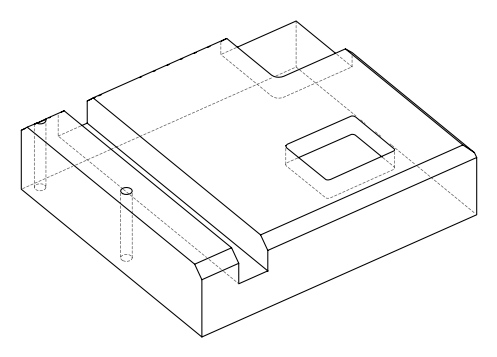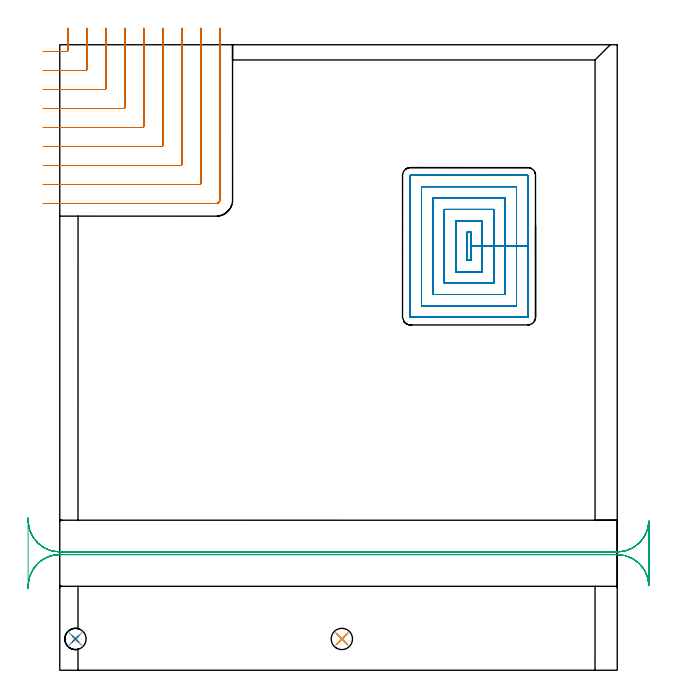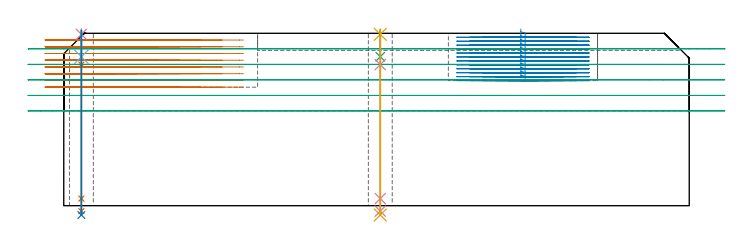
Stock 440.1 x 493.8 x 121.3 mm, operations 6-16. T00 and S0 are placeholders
(PLAN: 16 operations, 10 tool changes, 127.7 min)
(1 AREA_MILL | FG_CHAMFER_SURFACE | UGT0205_001 | 3.07 min | 7606 mm3)
(2 AREA_MILL_1 | FG_CHAMFER_SURFACE_1 | UGT0205_001 | 3.93 min | 11314 mm3)
(3 AREA_MILL_2 | FG_CHAMFER_SURFACE_2 | UGT0205_001 | 11.71 min | 26369 mm3)
(4 AREA_MILL_3 | FG_CHAMFER_SURFACE_3 | UGT0205_001 | 11.89 min | 22276 mm3)
(5 AREA_MILL_4 | FG_CHAMFER_SURFACE_4 | UGT0205_001 | 21 min | 57736 mm3)
(6 MILL_CORNER_NOTCH_RECTANGULAR | CORNER_NOTCH_RECTANGULAR | UGT0201_094 | Follow Part, ap 5, ae 75% | 24.77 min | 696960 mm3)
(7 MILL_RECTANGULAR_POCKET | POCKET_RECTANGULAR_STRAIGHT | NXT0201_011 | Follow Part, ap 3, ae 75% | 35.4 min | 433157 mm3)
(8 MILL_RECTANGULAR_SLOT | SLOT_RECTANGULAR | UGT0201_005 | Follow Part, ap 12.5, ae 75% | 13.47 min | 1248338 mm3)
(9 SPOT_DRILL | STEP1HOLE | NXT0321_9005460120000 | 0.03 min | 50 mm3)
(10 SPOT_DRILL_1 | STEP1HOLE_1 | NXT0321_9005460120000 | 0.03 min | 66 mm3)
(11 DRILL_BLIND_HOLE_INTO_CENTER | STEP1HOLE | NXT0301_081 | 0.08 min | 1212 mm3)
(12 GUN_DRILL_THROUGH_HOLE | STEP1HOLE | UGT0307_007 | 0.59 min | 8190 mm3)
(13 DRILL_TO_ENLARGE_THROUGH_HOLE | STEP1HOLE | UGT0301_291 | 0.52 min | 16726 mm3)
(14 DRILL_BLIND_HOLE_INTO_CENTER_1 | STEP1HOLE_1 | NXT0301_081 | 0.08 min | 1714 mm3)
(15 GUN_DRILL_THROUGH_HOLE_1 | STEP1HOLE_1 | UGT0307_007 | 0.59 min | 8016 mm3)
(16 DRILL_TO_ENLARGE_THROUGH_HOLE_1 | STEP1HOLE_1 | UGT0301_291 | 0.52 min | 17129 mm3)
(TOOL UGT0205_001 | Chamfer Mill 20 x 3 x 45 deg. | D20 FL50 Z2)
(TOOL UGT0201_094 | End mill 20 mm | D20 FL38 Z4)
(TOOL NXT0201_011 | ENDMILL 12mm [2P460-1200-NA 1630] | D12 FL38 Z6)
(TOOL UGT0201_005 | End Mill 50 mm | D50 FL150 Z8)
(TOOL NXT0321_9005460120000 | NC Spot Drill, 142deg, 12mm, Carbide, Uncoated | D12 PA142 FL30 Z2)
(TOOL NXT0301_081 | Carbide Drill 11mm [860.1-1100-033A1-MM 2214] | D11 PA140 FL55 Z2)
(TOOL UGT0307_007 | Gun Drill 10 mm | D10 PA130 FL24 Z1)
(TOOL UGT0301_291 | Twist Drill 16.8 mm | D16.8 PA118 FL125 Z2)
(OP 6 MILL_CORNER_NOTCH_RECTANGULAR)
G17 G21 G94 G90
T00 M6
G54
G17 G0 G90 X-13. Y488.5 S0 M3
G43 Z131.3 H0
Z116.562
G94 G1 X-10. F250.
X5.408 F500.
G3 X6.4 Y489.492 R1.
G1 Y503.8
Y506.8 F250.
G0 Z131.3
X-13. Y473.5
Z116.562
G1 X-10.
X20.408 F500.
G3 X21.4 Y474.492 R1.
G1 Y503.8
Y506.8 F250.
G0 Z131.3
X-13. Y458.5
Z116.562
G1 X-10.
X35.407 F500.
G3 X36.4 Y459.493 R1.
G1 Y503.8
Y506.8 F250.
G0 Z131.3
X-13. Y443.5
Z116.562
G1 X-10.
X50.407 F500.
G3 X51.4 Y444.493 R1.
G1 Y503.8
Y506.8 F250.
G0 Z131.3
X-13. Y428.5
Z116.562
G1 X-10.
X65.406 F500.
G3 X66.4 Y429.494 R1.
G1 Y503.8
Y506.8 F250.
G0 Z131.3
X-13. Y413.5
Z116.562
G1 X-10.
X80.406 F500.
G3 X81.4 Y414.494 R1.
G1 Y503.8
Y506.8 F250.
G0 Z131.3
X-13. Y398.5
Z116.562
G1 X-10.
X95.406 F500.
G3 X96.4 Y399.494 R1.
G1 Y503.8
Y506.8 F250.
G0 Z131.3
X-13. Y383.5
Z116.562
G1 X-10.
X110.405 F500.
G3 X111.4 Y384.495 R1.
G1 Y503.8
Y506.8 F250.
G0 Z131.3
X-13. Y368.5
Z116.562
G1 X-10.
X123.6 F500.
G3 X126.4 Y371.3 R2.8
G1 Y503.8
Y506.8 F250.
G0 Z131.3
X-13. Y488.5
Z111.825
G1 X-10.
X5.408 F500.
G3 X6.4 Y489.492 R1.
G1 Y503.8
Y506.8 F250.
G0 Z131.3
X-13. Y473.5
Z111.825
G1 X-10.
X20.408 F500.
G3 X21.4 Y474.492 R1.
G1 Y503.8
Y506.8 F250.
G0 Z131.3
X-13. Y458.5
Z111.825
G1 X-10.
X35.407 F500.
G3 X36.4 Y459.493 R1.
G1 Y503.8
Y506.8 F250.
G0 Z131.3
X-13. Y443.5
Z111.825
G1 X-10.
X50.407 F500.
G3 X51.4 Y444.493 R1.
G1 Y503.8
Y506.8 F250.
G0 Z131.3
X-13. Y428.5
Z111.825
G1 X-10.
X65.406 F500.
G3 X66.4 Y429.494 R1.
G1 Y503.8
Y506.8 F250.
G0 Z131.3
X-13. Y413.5
Z111.825
G1 X-10.
X80.406 F500.
G3 X81.4 Y414.494 R1.
G1 Y503.8
Y506.8 F250.
G0 Z131.3
X-13. Y398.5
Z111.825
G1 X-10.
X95.406 F500.
G3 X96.4 Y399.494 R1.
G1 Y503.8
Y506.8 F250.
G0 Z131.3
X-13. Y383.5
Z111.825
G1 X-10.
X110.405 F500.
G3 X111.4 Y384.495 R1.
G1 Y503.8
Y506.8 F250.
G0 Z131.3
X-13. Y368.5
Z111.825
G1 X-10.
X123.6 F500.
G3 X126.4 Y371.3 R2.8
G1 Y503.8
Y506.8 F250.
G0 Z131.3
X-13. Y488.5
Z107.087
G1 X-10.
X5.408 F500.
G3 X6.4 Y489.492 R1.
G1 Y503.8
Y506.8 F250.
G0 Z131.3
X-13. Y473.5
Z107.087
G1 X-10.
X20.408 F500.
G3 X21.4 Y474.492 R1.
G1 Y503.8
Y506.8 F250.
G0 Z131.3
X-13. Y458.5
Z107.087
G1 X-10.
X35.407 F500.
G3 X36.4 Y459.493 R1.
G1 Y503.8
Y506.8 F250.
G0 Z131.3
X-13. Y443.5
Z107.087
G1 X-10.
X50.407 F500.
G3 X51.4 Y444.493 R1.
G1 Y503.8
Y506.8 F250.
G0 Z131.3
X-13. Y428.5
Z107.087
G1 X-10.
X65.406 F500.
G3 X66.4 Y429.494 R1.
G1 Y503.8
Y506.8 F250.
G0 Z131.3
X-13. Y413.5
Z107.087
G1 X-10.
X80.406 F500.
G3 X81.4 Y414.494 R1.
G1 Y503.8
Y506.8 F250.
G0 Z131.3
X-13. Y398.5
Z107.087
G1 X-10.
X95.406 F500.
G3 X96.4 Y399.494 R1.
G1 Y503.8
Y506.8 F250.
G0 Z131.3
X-13. Y383.5
Z107.087
G1 X-10.
X110.405 F500.
G3 X111.4 Y384.495 R1.
G1 Y503.8
Y506.8 F250.
G0 Z131.3
X-13. Y368.5
Z107.087
G1 X-10.
X123.6 F500.
G3 X126.4 Y371.3 R2.8
G1 Y503.8
Y506.8 F250.
G0 Z131.3
X-13. Y488.5
Z102.35
G1 X-10.
X5.408 F500.
G3 X6.4 Y489.492 R1.
G1 Y503.8
Y506.8 F250.
G0 Z131.3
X-13. Y473.5
Z102.35
G1 X-10.
X20.408 F500.
G3 X21.4 Y474.492 R1.
G1 Y503.8
Y506.8 F250.
G0 Z131.3
X-13. Y458.5
Z102.35
G1 X-10.
X35.407 F500.
G3 X36.4 Y459.493 R1.
G1 Y503.8
Y506.8 F250.
G0 Z131.3
X-13. Y443.5
Z102.35
G1 X-10.
X50.407 F500.
G3 X51.4 Y444.493 R1.
G1 Y503.8
Y506.8 F250.
G0 Z131.3
X-13. Y428.5
Z102.35
G1 X-10.
X65.406 F500.
G3 X66.4 Y429.494 R1.
G1 Y503.8
Y506.8 F250.
G0 Z131.3
X-13. Y413.5
Z102.35
G1 X-10.
X80.406 F500.
G3 X81.4 Y414.494 R1.
G1 Y503.8
Y506.8 F250.
G0 Z131.3
X-13. Y398.5
Z102.35
G1 X-10.
X95.406 F500.
G3 X96.4 Y399.494 R1.
G1 Y503.8
Y506.8 F250.
G0 Z131.3
X-13. Y383.5
Z102.35
G1 X-10.
X110.405 F500.
G3 X111.4 Y384.495 R1.
G1 Y503.8
Y506.8 F250.
G0 Z131.3
X-13. Y368.5
Z102.35
G1 X-10.
X123.6 F500.
G3 X126.4 Y371.3 R2.8
G1 Y503.8
Y506.8 F250.
G0 Z131.3
X-13. Y488.5
Z97.612
G1 X-10.
X5.408 F500.
G3 X6.4 Y489.492 R1.
G1 Y503.8
Y506.8 F250.
G0 Z131.3
X-13. Y473.5
Z97.612
G1 X-10.
X20.408 F500.
G3 X21.4 Y474.492 R1.
G1 Y503.8
Y506.8 F250.
G0 Z131.3
X-13. Y458.5
Z97.612
G1 X-10.
X35.407 F500.
G3 X36.4 Y459.493 R1.
G1 Y503.8
Y506.8 F250.
G0 Z131.3
X-13. Y443.5
Z97.612
G1 X-10.
X50.407 F500.
G3 X51.4 Y444.493 R1.
G1 Y503.8
Y506.8 F250.
G0 Z131.3
X-13. Y428.5
Z97.612
G1 X-10.
X65.406 F500.
G3 X66.4 Y429.494 R1.
G1 Y503.8
Y506.8 F250.
G0 Z131.3
X-13. Y413.5
Z97.612
G1 X-10.
X80.406 F500.
G3 X81.4 Y414.494 R1.
G1 Y503.8
Y506.8 F250.
G0 Z131.3
X-13. Y398.5
Z97.612
G1 X-10.
X95.406 F500.
G3 X96.4 Y399.494 R1.
G1 Y503.8
Y506.8 F250.
G0 Z131.3
X-13. Y383.5
Z97.612
G1 X-10.
X110.405 F500.
G3 X111.4 Y384.495 R1.
G1 Y503.8
Y506.8 F250.
G0 Z131.3
X-13. Y368.5
Z97.612
G1 X-10.
X123.6 F500.
G3 X126.4 Y371.3 R2.8
G1 Y503.8
Y506.8 F250.
G0 Z131.3
X-13. Y488.5
Z92.875
G1 X-10.
X5.408 F500.
G3 X6.4 Y489.492 R1.
G1 Y503.8
Y506.8 F250.
G0 Z131.3
X-13. Y473.5
Z92.875
G1 X-10.
X20.408 F500.
G3 X21.4 Y474.492 R1.
G1 Y503.8
Y506.8 F250.
G0 Z131.3
X-13. Y458.5
Z92.875
G1 X-10.
X35.407 F500.
G3 X36.4 Y459.493 R1.
G1 Y503.8
Y506.8 F250.
G0 Z131.3
X-13. Y443.5
Z92.875
G1 X-10.
X50.407 F500.
G3 X51.4 Y444.493 R1.
G1 Y503.8
Y506.8 F250.
G0 Z131.3
X-13. Y428.5
Z92.875
G1 X-10.
X65.406 F500.
G3 X66.4 Y429.494 R1.
G1 Y503.8
Y506.8 F250.
G0 Z131.3
X-13. Y413.5
Z92.875
G1 X-10.
X80.406 F500.
G3 X81.4 Y414.494 R1.
G1 Y503.8
Y506.8 F250.
G0 Z131.3
X-13. Y398.5
Z92.875
G1 X-10.
X95.406 F500.
G3 X96.4 Y399.494 R1.
G1 Y503.8
Y506.8 F250.
G0 Z131.3
X-13. Y383.5
Z92.875
G1 X-10.
X110.405 F500.
G3 X111.4 Y384.495 R1.
G1 Y503.8
Y506.8 F250.
G0 Z131.3
X-13. Y368.5
Z92.875
G1 X-10.
X123.6 F500.
G3 X126.4 Y371.3 R2.8
G1 Y503.8
Y506.8 F250.
G0 Z131.3
X-13. Y488.5
Z88.137
G1 X-10.
X5.408 F500.
G3 X6.4 Y489.492 R1.
G1 Y503.8
Y506.8 F250.
G0 Z131.3
X-13. Y473.5
Z88.137
G1 X-10.
X20.408 F500.
G3 X21.4 Y474.492 R1.
G1 Y503.8
Y506.8 F250.
G0 Z131.3
X-13. Y458.5
Z88.137
G1 X-10.
X35.407 F500.
G3 X36.4 Y459.493 R1.
G1 Y503.8
Y506.8 F250.
G0 Z131.3
X-13. Y443.5
Z88.137
G1 X-10.
X50.407 F500.
G3 X51.4 Y444.493 R1.
G1 Y503.8
Y506.8 F250.
G0 Z131.3
X-13. Y428.5
Z88.137
G1 X-10.
X65.406 F500.
G3 X66.4 Y429.494 R1.
G1 Y503.8
Y506.8 F250.
G0 Z131.3
X-13. Y413.5
Z88.137
G1 X-10.
X80.406 F500.
G3 X81.4 Y414.494 R1.
G1 Y503.8
Y506.8 F250.
G0 Z131.3
X-13. Y398.5
Z88.137
G1 X-10.
X95.406 F500.
G3 X96.4 Y399.494 R1.
G1 Y503.8
Y506.8 F250.
G0 Z131.3
X-13. Y383.5
Z88.137
G1 X-10.
X110.405 F500.
G3 X111.4 Y384.495 R1.
G1 Y503.8
Y506.8 F250.
G0 Z131.3
X-13. Y368.5
Z88.137
G1 X-10.
X123.6 F500.
G3 X126.4 Y371.3 R2.8
G1 Y503.8
Y506.8 F250.
G0 Z131.3
X-13. Y488.5
Z83.4
G1 X-10.
X5.408 F500.
G3 X6.4 Y489.492 R1.
G1 Y503.8
Y506.8 F250.
G0 Z131.3
X-13. Y473.5
Z83.4
G1 X-10.
X20.408 F500.
G3 X21.4 Y474.492 R1.
G1 Y503.8
Y506.8 F250.
G0 Z131.3
X-13. Y458.5
Z83.4
G1 X-10.
X35.407 F500.
G3 X36.4 Y459.493 R1.
G1 Y503.8
Y506.8 F250.
G0 Z131.3
X-13. Y443.5
Z83.4
G1 X-10.
X50.407 F500.
G3 X51.4 Y444.493 R1.
G1 Y503.8
Y506.8 F250.
G0 Z131.3
X-13. Y428.5
Z83.4
G1 X-10.
X65.406 F500.
G3 X66.4 Y429.494 R1.
G1 Y503.8
Y506.8 F250.
G0 Z131.3
X-13. Y413.5
Z83.4
G1 X-10.
X80.406 F500.
G3 X81.4 Y414.494 R1.
G1 Y503.8
Y506.8 F250.
G0 Z131.3
X-13. Y398.5
Z83.4
G1 X-10.
X95.406 F500.
G3 X96.4 Y399.494 R1.
G1 Y503.8
Y506.8 F250.
G0 Z131.3
X-13. Y383.5
Z83.4
G1 X-10.
X110.405 F500.
G3 X111.4 Y384.495 R1.
G1 Y503.8
Y506.8 F250.
G0 Z131.3
X-13. Y368.5
Z83.4
G1 X-10.
X123.6 F500.
G3 X126.4 Y371.3 R2.8
G1 Y503.8
Y506.8 F250.
G0 Z131.3
M5
M2
(OP 7 MILL_RECTANGULAR_POCKET)
G17 G21 G94 G90
T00 M6
G54
G17 G0 G90 X321.6 Y331.053 S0 M3
G43 Z131.3 H1
Z124.3
G94 G1 Y323.6 Z122.303 F250.
X324.6 Z121.499
Y334.7 Z118.525
Y345.8 F500.
X321.6
Y323.6
X324.6
Y334.7
X333.6
Y354.8
X312.6
Y314.6
X333.6
Y334.7
X342.6
Y363.8
X303.6
Y305.6
X342.6
Y334.7
X351.6
Y372.8
X294.6
Y296.6
X351.6
Y334.7
X360.6
Y381.8
X285.6
Y287.6
X360.6
Y334.7
X369.6
Y390.6
G3 X369.4 Y390.8 R0.2
G1 X276.8
G3 X276.6 Y390.6 R0.2
G1 Y278.8
G3 X276.8 Y278.6 R0.2
G1 X369.4
G3 X369.6 Y278.8 R0.2
G1 Y334.7
Y335.7
G0 X321.6 Y331.053 Z121.525
G1 Y323.6 Z119.528 F250.
X324.6 Z118.724
Y334.7 Z115.75
Y345.8 F500.
X321.6
Y323.6
X324.6
Y334.7
X333.6
Y354.8
X312.6
Y314.6
X333.6
Y334.7
X342.6
Y363.8
X303.6
Y305.6
X342.6
Y334.7
X351.6
Y372.8
X294.6
Y296.6
X351.6
Y334.7
X360.6
Y381.8
X285.6
Y287.6
X360.6
Y334.7
X369.6
Y390.6
G3 X369.4 Y390.8 R0.2
G1 X276.8
G3 X276.6 Y390.6 R0.2
G1 Y278.8
G3 X276.8 Y278.6 R0.2
G1 X369.4
G3 X369.6 Y278.8 R0.2
G1 Y334.7
Y335.7
G0 X321.6 Y331.053 Z118.75
G1 Y323.6 Z116.753 F250.
X324.6 Z115.949
Y334.7 Z112.975
Y345.8 F500.
X321.6
Y323.6
X324.6
Y334.7
X333.6
Y354.8
X312.6
Y314.6
X333.6
Y334.7
X342.6
Y363.8
X303.6
Y305.6
X342.6
Y334.7
X351.6
Y372.8
X294.6
Y296.6
X351.6
Y334.7
X360.6
Y381.8
X285.6
Y287.6
X360.6
Y334.7
X369.6
Y390.6
G3 X369.4 Y390.8 R0.2
G1 X276.8
G3 X276.6 Y390.6 R0.2
G1 Y278.8
G3 X276.8 Y278.6 R0.2
G1 X369.4
G3 X369.6 Y278.8 R0.2
G1 Y334.7
Y335.7
G0 X321.6 Y331.053 Z115.975
G1 Y323.6 Z113.978 F250.
X324.6 Z113.174
Y334.7 Z110.2
Y345.8 F500.
X321.6
Y323.6
X324.6
Y334.7
X333.6
Y354.8
X312.6
Y314.6
X333.6
Y334.7
X342.6
Y363.8
X303.6
Y305.6
X342.6
Y334.7
X351.6
Y372.8
X294.6
Y296.6
X351.6
Y334.7
X360.6
Y381.8
X285.6
Y287.6
X360.6
Y334.7
X369.6
Y390.6
G3 X369.4 Y390.8 R0.2
G1 X276.8
G3 X276.6 Y390.6 R0.2
G1 Y278.8
G3 X276.8 Y278.6 R0.2
G1 X369.4
G3 X369.6 Y278.8 R0.2
G1 Y334.7
Y335.7
G0 X321.6 Y331.053 Z113.2
G1 Y323.6 Z111.203 F250.
X324.6 Z110.399
Y334.7 Z107.425
Y345.8 F500.
X321.6
Y323.6
X324.6
Y334.7
X333.6
Y354.8
X312.6
Y314.6
X333.6
Y334.7
X342.6
Y363.8
X303.6
Y305.6
X342.6
Y334.7
X351.6
Y372.8
X294.6
Y296.6
X351.6
Y334.7
X360.6
Y381.8
X285.6
Y287.6
X360.6
Y334.7
X369.6
Y390.6
G3 X369.4 Y390.8 R0.2
G1 X276.8
G3 X276.6 Y390.6 R0.2
G1 Y278.8
G3 X276.8 Y278.6 R0.2
G1 X369.4
G3 X369.6 Y278.8 R0.2
G1 Y334.7
Y335.7
G0 X321.6 Y331.053 Z110.425
G1 Y323.6 Z108.428 F250.
X324.6 Z107.624
Y334.7 Z104.65
Y345.8 F500.
X321.6
Y323.6
X324.6
Y334.7
X333.6
Y354.8
X312.6
Y314.6
X333.6
Y334.7
X342.6
Y363.8
X303.6
Y305.6
X342.6
Y334.7
X351.6
Y372.8
X294.6
Y296.6
X351.6
Y334.7
X360.6
Y381.8
X285.6
Y287.6
X360.6
Y334.7
X369.6
Y390.6
G3 X369.4 Y390.8 R0.2
G1 X276.8
G3 X276.6 Y390.6 R0.2
G1 Y278.8
G3 X276.8 Y278.6 R0.2
G1 X369.4
G3 X369.6 Y278.8 R0.2
G1 Y334.7
Y335.7
G0 X321.6 Y331.053 Z107.65
G1 Y323.6 Z105.653 F250.
X324.6 Z104.849
Y334.7 Z101.875
Y345.8 F500.
X321.6
Y323.6
X324.6
Y334.7
X333.6
Y354.8
X312.6
Y314.6
X333.6
Y334.7
X342.6
Y363.8
X303.6
Y305.6
X342.6
Y334.7
X351.6
Y372.8
X294.6
Y296.6
X351.6
Y334.7
X360.6
Y381.8
X285.6
Y287.6
X360.6
Y334.7
X369.6
Y390.6
G3 X369.4 Y390.8 R0.2
G1 X276.8
G3 X276.6 Y390.6 R0.2
G1 Y278.8
G3 X276.8 Y278.6 R0.2
G1 X369.4
G3 X369.6 Y278.8 R0.2
G1 Y334.7
Y335.7
G0 X321.6 Y331.053 Z104.875
G1 Y323.6 Z102.878 F250.
X324.6 Z102.074
Y334.7 Z99.1
Y345.8 F500.
X321.6
Y323.6
X324.6
Y334.7
X333.6
Y354.8
X312.6
Y314.6
X333.6
Y334.7
X342.6
Y363.8
X303.6
Y305.6
X342.6
Y334.7
X351.6
Y372.8
X294.6
Y296.6
X351.6
Y334.7
X360.6
Y381.8
X285.6
Y287.6
X360.6
Y334.7
X369.6
Y390.6
G3 X369.4 Y390.8 R0.2
G1 X276.8
G3 X276.6 Y390.6 R0.2
G1 Y278.8
G3 X276.8 Y278.6 R0.2
G1 X369.4
G3 X369.6 Y278.8 R0.2
G1 Y334.7
Y335.7
G0 X321.6 Y331.053 Z102.1
G1 Y323.6 Z100.103 F250.
X324.6 Z99.299
Y334.7 Z96.325
Y345.8 F500.
X321.6
Y323.6
X324.6
Y334.7
X333.6
Y354.8
X312.6
Y314.6
X333.6
Y334.7
X342.6
Y363.8
X303.6
Y305.6
X342.6
Y334.7
X351.6
Y372.8
X294.6
Y296.6
X351.6
Y334.7
X360.6
Y381.8
X285.6
Y287.6
X360.6
Y334.7
X369.6
Y390.6
G3 X369.4 Y390.8 R0.2
G1 X276.8
G3 X276.6 Y390.6 R0.2
G1 Y278.8
G3 X276.8 Y278.6 R0.2
G1 X369.4
G3 X369.6 Y278.8 R0.2
G1 Y334.7
Y335.7
G0 X321.6 Y331.053 Z99.325
G1 Y323.6 Z97.328 F250.
X324.6 Z96.524
Y334.7 Z93.55
Y345.8 F500.
X321.6
Y323.6
X324.6
Y334.7
X333.6
Y354.8
X312.6
Y314.6
X333.6
Y334.7
X342.6
Y363.8
X303.6
Y305.6
X342.6
Y334.7
X351.6
Y372.8
X294.6
Y296.6
X351.6
Y334.7
X360.6
Y381.8
X285.6
Y287.6
X360.6
Y334.7
X369.6
Y390.6
G3 X369.4 Y390.8 R0.2
G1 X276.8
G3 X276.6 Y390.6 R0.2
G1 Y278.8
G3 X276.8 Y278.6 R0.2
G1 X369.4
G3 X369.6 Y278.8 R0.2
G1 Y334.7
Y335.7
G0 X321.6 Y331.053 Z96.55
G1 Y323.6 Z94.553 F250.
X324.6 Z93.749
Y334.7 Z90.775
Y345.8 F500.
X321.6
Y323.6
X324.6
Y334.7
X333.6
Y354.8
X312.6
Y314.6
X333.6
Y334.7
X342.6
Y363.8
X303.6
Y305.6
X342.6
Y334.7
X351.6
Y372.8
X294.6
Y296.6
X351.6
Y334.7
X360.6
Y381.8
X285.6
Y287.6
X360.6
Y334.7
X369.6
Y390.6
G3 X369.4 Y390.8 R0.2
G1 X276.8
G3 X276.6 Y390.6 R0.2
G1 Y278.8
G3 X276.8 Y278.6 R0.2
G1 X369.4
G3 X369.6 Y278.8 R0.2
G1 Y334.7
Y335.7
G0 X321.6 Y331.053 Z93.775
G1 Y323.6 Z91.778 F250.
X324.6 Z90.974
Y334.7 Z88.
Y345.8 F500.
X321.6
Y323.6
X324.6
Y334.7
X333.6
Y354.8
X312.6
Y314.6
X333.6
Y334.7
X342.6
Y363.8
X303.6
Y305.6
X342.6
Y334.7
X351.6
Y372.8
X294.6
Y296.6
X351.6
Y334.7
X360.6
Y381.8
X285.6
Y287.6
X360.6
Y334.7
X369.6
Y390.6
G3 X369.4 Y390.8 R0.2
G1 X276.8
G3 X276.6 Y390.6 R0.2
G1 Y278.8
G3 X276.8 Y278.6 R0.2
G1 X369.4
G3 X369.6 Y278.8 R0.2
G1 Y334.7
Y335.7
G0 Z131.3
M5
M2
(OP 8 MILL_RECTANGULAR_SLOT)
G17 G21 G94 G90
T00 M6
G54
G17 G0 G90 X465.254 Y117.281 S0 M3
G43 Z131.3 H0
Z110.38
G94 G1 X464.765 Y114.321 F250.
G2 X454.358 Y97.865 R25. F500.
X445.236 Y93.933 R25. F433.
X440.1 Y93.4 R25. F348.
G1 X425.273
X25.273 F311.
X0. F500.
G2 X-24.872 Y115.872 R25.
G1 X-24.902 Y115.875
G3 X-25. Y113.661 R25.
G1 Y71.071
G3 X-24.9 Y68.84 R25.
G1 X-24.87 Y68.843
G2 X0. Y91.3 R25.
G1 X440.1
G2 X464.765 Y70.38 R25.
G1 X465.254 Y67.42 F250.
G0 Z131.3
X-25.117 Y64.528
Z99.46
G1 X-24.97 Y67.524
G2 X-16.518 Y85.065 R25. F500.
X-7.907 Y90.017 R25. F413.
X0. Y91.3 R25. F318.
G1 X411.955
X421.955 F467.
X440.1 F500.
G2 X465.09 Y67.007 R25.
G1 Y117.693
G2 X440.1 Y93.4 R25.
G1 X0.
G2 X-24.97 Y117.176 R25.
G1 X-25.117 Y120.172 F250.
G0 Y64.528 Z88.54
G1 X-24.97 Y67.524
G2 X-16.518 Y85.065 R25. F500.
X-7.907 Y90.017 R25. F413.
X0. Y91.3 R25. F318.
G1 X411.955
X421.955 F467.
X440.1 F500.
G2 X465.09 Y67.007 R25.
G1 Y117.693
G2 X440.1 Y93.4 R25.
G1 X0.
G2 X-24.97 Y117.176 R25.
G1 X-25.117 Y120.172 F250.
G0 Y64.528 Z77.62
G1 X-24.97 Y67.524
G2 X-16.518 Y85.065 R25. F500.
X-7.907 Y90.017 R25. F413.
X0. Y91.3 R25. F318.
G1 X411.955
X421.955 F467.
X440.1 F500.
G2 X465.09 Y67.007 R25.
G1 Y117.693
G2 X440.1 Y93.4 R25.
G1 X0.
G2 X-24.97 Y117.176 R25.
G1 X-25.117 Y120.172 F250.
G0 Y64.528 Z66.7
G1 X-24.97 Y67.524
G2 X-16.518 Y85.065 R25. F500.
X-7.907 Y90.017 R25. F413.
X0. Y91.3 R25. F318.
G1 X411.955
X421.955 F467.
X440.1 F500.
G2 X465.09 Y67.007 R25.
G1 Y117.693
G2 X440.1 Y93.4 R25.
G1 X0.
G2 X-24.97 Y117.176 R25.
G1 X-25.117 Y120.172 F250.
G0 Z131.3
M5
M2
(OP 9 SPOT_DRILL)
G17 G21 G94 G90
T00 M6
G54
G17 G0 G90 X12.4 Y24.7 S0 M3
G43 Z131.3 H0
G94 G81 G98 Z120.577 F250. R124.3
G80
M5
M2
(OP 10 SPOT_DRILL_1)
G17 G21 G94 G90
T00 M6
G54
G17 G0 G90 X222.7 Y24.7 S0 M3
G43 Z131.3 H0
G94 G81 G98 Z120.577 F250. R124.3
G80
M5
M2
(OP 11 DRILL_BLIND_HOLE_INTO_CENTER)
G17 G21 G94 G90
T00 M6
G54
G17 G0 G90 X12.4 Y24.7 S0 M3
G43 Z131.3 H1
G94 G81 G98 Z104.8 F250. R123.3
G80
M5
M2
(OP 12 GUN_DRILL_THROUGH_HOLE)
G17 G21 G94 G90
T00 M6
G54
G17 G0 G90 X12.4 Y24.7 M8
G43 Z131.3 H0
Z117.33
S716 M3
G94 G1 Z99.288 F125. M26
G4 X.084
Z5. F250.
G4 X.084
Z-3.832 F125.
G4 X.084
M5
M9
G0 Z117.33
Z131.3
M2
(OP 13 DRILL_TO_ENLARGE_THROUGH_HOLE)
G17 G21 G94 G90
T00 M6
G54
G17 G0 G90 X12.4 Y24.7 S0 M3
G43 Z131.3 H0
G94 G73 G98 Z-6.547 F250. Q15.981 R123.3
G80
M5
M2
(OP 14 DRILL_BLIND_HOLE_INTO_CENTER_1)
G17 G21 G94 G90
T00 M6
G54
G17 G0 G90 X222.7 Y24.7 S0 M3
G43 Z131.3 H1
G94 G81 G98 Z104.8 F250. R123.3
G80
M5
M2
(OP 15 GUN_DRILL_THROUGH_HOLE_1)
G17 G21 G94 G90
T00 M6
G54
G17 G0 G90 X222.7 Y24.7 M8
G43 Z131.3 H0
Z117.33
S716 M3
G94 G1 Z99.288 F125. M26
G4 X.084
Z5. F250.
G4 X.084
Z-3.832 F125.
G4 X.084
M5
M9
G0 Z117.33
Z131.3
M2
(OP 16 DRILL_TO_ENLARGE_THROUGH_HOLE_1)
G17 G21 G94 G90
T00 M6
G54
G17 G0 G90 X222.7 Y24.7 S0 M3
G43 Z131.3 H0
G94 G73 G98 Z-6.547 F250. Q15.981 R123.3
G80
M5
M2
